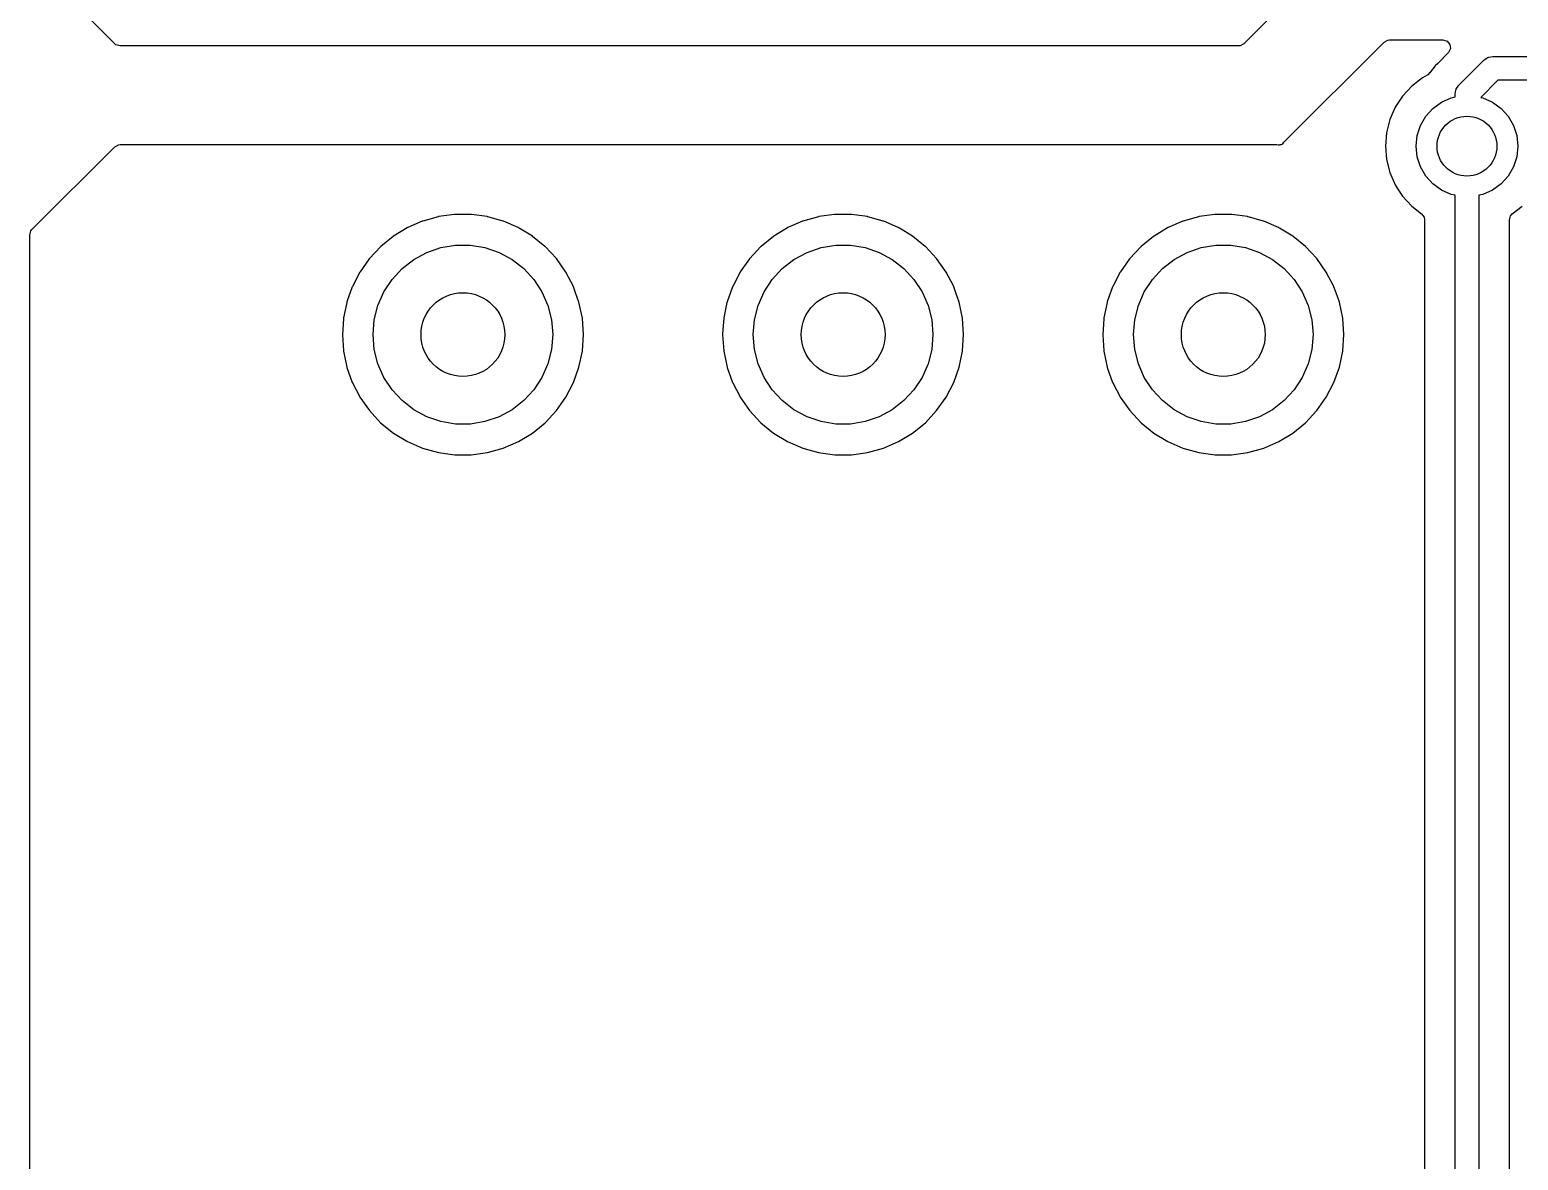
# Model space of a CAD drawing. Extents: x 4.53 to 6.71, y -5.98 to -2.05.
# Drawn here: x 4.531 to 5.509, y -5.051 to -4.307 of the extents above; entities that cross this region are included whole.
import ezdxf

# ---------------------------------------------------------------- set-up
doc = ezdxf.new("R2010")
doc.units = 0
doc.header["$MEASUREMENT"] = 0
doc.layers.add('BLACK', color=7, linetype='CONTINUOUS')

msp = doc.modelspace()

# ---------------------------------------------------------------- linework, layer by layer
at = {"layer": 'BLACK', "linetype": 'CONTINUOUS'}
for p, q in [((4.58639, -4.31644), (4.53198, -4.26203)), ((5.38069, -4.26471), (5.32896, -4.31644)), ((5.3552, -4.38128), (5.42104, -4.31545)), ((5.42104, -4.31545), (5.42349, -4.31411)), ((5.42349, -4.31411), (5.42455, -4.314)), ((5.42455, -4.314), (5.45978, -4.314)), ((5.45978, -4.314), (5.46246, -4.31478)), ((5.46246, -4.31478), (5.46429, -4.3169)), ((4.58722, -4.31711), (4.58639, -4.31644)), ((4.5899, -4.31789), (4.58722, -4.31711)), ((5.32545, -4.31789), (4.5899, -4.31789)), ((5.32651, -4.31778), (5.32545, -4.31789)), ((5.32896, -4.31644), (5.32651, -4.31778)), ((5.46328, -4.32246), (5.45657, -4.32918)), ((5.46353, -4.32221), (5.46328, -4.32246)), ((5.46469, -4.31966), (5.46353, -4.32221)), ((5.46429, -4.3169), (5.46469, -4.31966)), ((5.48807, -4.32641), (5.4891, -4.32558)), ((5.4891, -4.32558), (5.48954, -4.32548)), ((5.48954, -4.32548), (5.48992, -4.32524)), ((5.48992, -4.32524), (5.49123, -4.3251)), ((5.49123, -4.3251), (5.49252, -4.3248)), ((5.49252, -4.3248), (5.53847, -4.3248)), ((5.4511, -4.33548), (5.44983, -4.33697)), ((5.45117, -4.33554), (5.4511, -4.33548)), ((5.45302, -4.33318), (5.45117, -4.33554)), ((5.4532, -4.33294), (5.45302, -4.33318)), ((5.45456, -4.33097), (5.4532, -4.33294)), ((5.45635, -4.32939), (5.45456, -4.33097)), ((5.45657, -4.32918), (5.45635, -4.32939)), ((5.47002, -4.34404), (5.48695, -4.32711)), ((5.48695, -4.32711), (5.48807, -4.32641)), ((5.43924, -4.34437), (5.43324, -4.35089)), ((5.44624, -4.33893), (5.43924, -4.34437)), ((5.44948, -4.33717), (5.44624, -4.33893)), ((5.44983, -4.33697), (5.44948, -4.33717)), ((5.4685, -4.34619), (5.46932, -4.34516)), ((5.46932, -4.34516), (5.47002, -4.34404)), ((5.49578, -4.34055), (5.48459, -4.35175)), ((5.54173, -4.34055), (5.49578, -4.34055)), ((5.43324, -4.35089), (5.42839, -4.35832)), ((5.4532, -4.35899), (5.45886, -4.35488)), ((5.45886, -4.35488), (5.46525, -4.35203)), ((5.46525, -4.35203), (5.46772, -4.35151)), ((5.46772, -4.34961), (5.46801, -4.34832)), ((5.46772, -4.35151), (5.46772, -4.34961)), ((5.46801, -4.34832), (5.46816, -4.34701)), ((5.46816, -4.34701), (5.4684, -4.34663)), ((5.4684, -4.34663), (5.4685, -4.34619)), ((5.48459, -4.35175), (5.48593, -4.35203)), ((5.48593, -4.35203), (5.49232, -4.35488)), ((5.49232, -4.35488), (5.49798, -4.35899)), ((5.42839, -4.35832), (5.42483, -4.36643)), ((5.44502, -4.37025), (5.44852, -4.36419)), ((5.44852, -4.36419), (5.4532, -4.35899)), ((5.49798, -4.35899), (5.50266, -4.36419)), ((5.50266, -4.36419), (5.50616, -4.37025)), ((5.42265, -4.37502), (5.42192, -4.38386)), ((5.42483, -4.36643), (5.42265, -4.37502)), ((5.42265, -4.37502), (5.42265, -4.37502)), ((5.44286, -4.3769), (5.44502, -4.37025)), ((5.50616, -4.37025), (5.50832, -4.3769)), ((4.53198, -4.43875), (4.58639, -4.38435)), ((4.58639, -4.38435), (4.58885, -4.38301)), ((4.58885, -4.38301), (4.5899, -4.38289)), ((4.5899, -4.38289), (4.60522, -4.38289)), ((4.60522, -4.38289), (5.35058, -4.38289)), ((5.35058, -4.38289), (5.35134, -4.38299)), ((5.35134, -4.38299), (5.35154, -4.38298)), ((5.35154, -4.38298), (5.35228, -4.38291)), ((5.35154, -4.38298), (5.35154, -4.38298)), ((5.35228, -4.38291), (5.35271, -4.38289)), ((5.35271, -4.38289), (5.3532, -4.38289)), ((5.3532, -4.38289), (5.35366, -4.38279)), ((5.35366, -4.38279), (5.3537, -4.38279)), ((5.3537, -4.38279), (5.35408, -4.38261)), ((5.3537, -4.38279), (5.3537, -4.38279)), ((5.35408, -4.38261), (5.3544, -4.38234)), ((5.3544, -4.38234), (5.35441, -4.38231)), ((5.3544, -4.38234), (5.3544, -4.38234)), ((5.3544, -4.38234), (5.3544, -4.38234)), ((5.35441, -4.38231), (5.3552, -4.38128)), ((5.42192, -4.38386), (5.42265, -4.39269)), ((5.44213, -4.38386), (5.44286, -4.3769)), ((5.44286, -4.39082), (5.44213, -4.38386)), ((5.50832, -4.3769), (5.50906, -4.38386)), ((5.50906, -4.38386), (5.50832, -4.39082)), ((5.42265, -4.39269), (5.42265, -4.39269)), ((5.42265, -4.39269), (5.42265, -4.39269)), ((5.42265, -4.39269), (5.42483, -4.40128)), ((5.44502, -4.39747), (5.44286, -4.39082)), ((5.50832, -4.39082), (5.50616, -4.39747)), ((5.42483, -4.40128), (5.42839, -4.4094)), ((5.44852, -4.40353), (5.44502, -4.39747)), ((5.4532, -4.40873), (5.44852, -4.40353)), ((5.50266, -4.40353), (5.49798, -4.40873)), ((5.50616, -4.39747), (5.50266, -4.40353)), ((5.42839, -4.4094), (5.42973, -4.41145)), ((5.42973, -4.41145), (5.43324, -4.41682)), ((5.45886, -4.41284), (5.4532, -4.40873)), ((5.46525, -4.41568), (5.45886, -4.41284)), ((5.49232, -4.41284), (5.48593, -4.41568)), ((5.49798, -4.40873), (5.49232, -4.41284)), ((5.43324, -4.41682), (5.43924, -4.42334)), ((5.43924, -4.42334), (5.44578, -4.42843)), ((5.46772, -4.41621), (5.46525, -4.41568)), ((5.46772, -5.22981), (5.46772, -4.41621)), ((5.48593, -4.41568), (5.48346, -4.41621)), ((5.48346, -4.41621), (5.48346, -5.23307)), ((5.5054, -4.42843), (5.51194, -4.42334)), ((4.78866, -4.43326), (4.77905, -4.43743)), ((4.78881, -4.43319), (4.78866, -4.43326)), ((4.78866, -4.43326), (4.78866, -4.43326)), ((4.78897, -4.43315), (4.78881, -4.43319)), ((4.79907, -4.43032), (4.78897, -4.43315)), ((4.78897, -4.43315), (4.78897, -4.43315)), ((4.79923, -4.43027), (4.79907, -4.43032)), ((4.79907, -4.43032), (4.79907, -4.43032)), ((4.7994, -4.43025), (4.79923, -4.43027)), ((4.80978, -4.42882), (4.7994, -4.43025)), ((4.7994, -4.43025), (4.7994, -4.43025)), ((4.80995, -4.4288), (4.80978, -4.42882)), ((4.80978, -4.42882), (4.80978, -4.42882)), ((4.82076, -4.4288), (4.80995, -4.4288)), ((4.82093, -4.42882), (4.82076, -4.4288)), ((4.83131, -4.43025), (4.82093, -4.42882)), ((4.82093, -4.42882), (4.82093, -4.42882)), ((4.83148, -4.43027), (4.83131, -4.43025)), ((4.83131, -4.43025), (4.83131, -4.43025)), ((4.83164, -4.43032), (4.83148, -4.43027)), ((4.84173, -4.43315), (4.83164, -4.43032)), ((4.83164, -4.43032), (4.83164, -4.43032)), ((4.8419, -4.43319), (4.84173, -4.43315)), ((4.84173, -4.43315), (4.84173, -4.43315)), ((4.84205, -4.43326), (4.8419, -4.43319)), ((4.85166, -4.43743), (4.84205, -4.43326)), ((4.84205, -4.43326), (4.84205, -4.43326)), ((5.03866, -4.43326), (5.02905, -4.43743)), ((5.03881, -4.43319), (5.03866, -4.43326)), ((5.03866, -4.43326), (5.03866, -4.43326)), ((5.03897, -4.43315), (5.03881, -4.43319)), ((5.04907, -4.43032), (5.03897, -4.43315)), ((5.03897, -4.43315), (5.03897, -4.43315)), ((5.04923, -4.43027), (5.04907, -4.43032)), ((5.04907, -4.43032), (5.04907, -4.43032)), ((5.0494, -4.43025), (5.04923, -4.43027)), ((5.05978, -4.42882), (5.0494, -4.43025)), ((5.0494, -4.43025), (5.0494, -4.43025)), ((5.05995, -4.4288), (5.05978, -4.42882)), ((5.05978, -4.42882), (5.05978, -4.42882)), ((5.07076, -4.4288), (5.05995, -4.4288)), ((5.07093, -4.42882), (5.07076, -4.4288)), ((5.08131, -4.43025), (5.07093, -4.42882)), ((5.07093, -4.42882), (5.07093, -4.42882)), ((5.08148, -4.43027), (5.08131, -4.43025)), ((5.08131, -4.43025), (5.08131, -4.43025)), ((5.08164, -4.43032), (5.08148, -4.43027)), ((5.09173, -4.43315), (5.08164, -4.43032)), ((5.08164, -4.43032), (5.08164, -4.43032)), ((5.0919, -4.43319), (5.09173, -4.43315)), ((5.09173, -4.43315), (5.09173, -4.43315)), ((5.09205, -4.43326), (5.0919, -4.43319)), ((5.10166, -4.43743), (5.09205, -4.43326)), ((5.09205, -4.43326), (5.09205, -4.43326)), ((5.28866, -4.43326), (5.27905, -4.43743)), ((5.28881, -4.43319), (5.28866, -4.43326)), ((5.28866, -4.43326), (5.28866, -4.43326)), ((5.28897, -4.43315), (5.28881, -4.43319)), ((5.29907, -4.43032), (5.28897, -4.43315)), ((5.28897, -4.43315), (5.28897, -4.43315)), ((5.29923, -4.43027), (5.29907, -4.43032)), ((5.29907, -4.43032), (5.29907, -4.43032)), ((5.2994, -4.43025), (5.29923, -4.43027)), ((5.30978, -4.42882), (5.2994, -4.43025)), ((5.2994, -4.43025), (5.2994, -4.43025)), ((5.30995, -4.4288), (5.30978, -4.42882)), ((5.30978, -4.42882), (5.30978, -4.42882)), ((5.32076, -4.4288), (5.30995, -4.4288)), ((5.32093, -4.42882), (5.32076, -4.4288)), ((5.33131, -4.43025), (5.32093, -4.42882)), ((5.32093, -4.42882), (5.32093, -4.42882)), ((5.33148, -4.43027), (5.33131, -4.43025)), ((5.33131, -4.43025), (5.33131, -4.43025)), ((5.33164, -4.43032), (5.33148, -4.43027)), ((5.34173, -4.43315), (5.33164, -4.43032)), ((5.33164, -4.43032), (5.33164, -4.43032)), ((5.3419, -4.43319), (5.34173, -4.43315)), ((5.34173, -4.43315), (5.34173, -4.43315)), ((5.34205, -4.43326), (5.3419, -4.43319)), ((5.35166, -4.43743), (5.34205, -4.43326)), ((5.34205, -4.43326), (5.34205, -4.43326)), ((5.44578, -4.42843), (5.44742, -4.4307)), ((5.44742, -4.4307), (5.4477, -4.43235)), ((5.4477, -4.43235), (5.4477, -5.21946)), ((5.50348, -4.43235), (5.50427, -4.42967)), ((5.50348, -4.59882), (5.50348, -4.43235)), ((5.50427, -4.42967), (5.5054, -4.42843)), ((4.53053, -4.44226), (4.53132, -4.43958)), ((4.53053, -4.50787), (4.53053, -4.44226)), ((4.53132, -4.43958), (4.53198, -4.43875)), ((4.76952, -4.44323), (4.76139, -4.44984)), ((4.76965, -4.44312), (4.76952, -4.44323)), ((4.76952, -4.44323), (4.76952, -4.44323)), ((4.76979, -4.44303), (4.76965, -4.44312)), ((4.77874, -4.43759), (4.76979, -4.44303)), ((4.76979, -4.44303), (4.76979, -4.44303)), ((4.77875, -4.43759), (4.77874, -4.43759)), ((4.77889, -4.4375), (4.77875, -4.43759)), ((4.77904, -4.43743), (4.77889, -4.4375)), ((4.77905, -4.43743), (4.77904, -4.43743)), ((4.85182, -4.4375), (4.85166, -4.43743)), ((4.85166, -4.43743), (4.85166, -4.43743)), ((4.85196, -4.43759), (4.85182, -4.4375)), ((4.85239, -4.43785), (4.85196, -4.43759)), ((4.85196, -4.43759), (4.85196, -4.43759)), ((4.86106, -4.44312), (4.85239, -4.43785)), ((4.86119, -4.44323), (4.86106, -4.44312)), ((4.86932, -4.44984), (4.86119, -4.44323)), ((4.86119, -4.44323), (4.86119, -4.44323)), ((5.01952, -4.44323), (5.01139, -4.44984)), ((5.01965, -4.44312), (5.01952, -4.44323)), ((5.01952, -4.44323), (5.01952, -4.44323)), ((5.01979, -4.44303), (5.01965, -4.44312)), ((5.02874, -4.43759), (5.01979, -4.44303)), ((5.01979, -4.44303), (5.01979, -4.44303)), ((5.02875, -4.43759), (5.02874, -4.43759)), ((5.02889, -4.4375), (5.02875, -4.43759)), ((5.02904, -4.43743), (5.02889, -4.4375)), ((5.02905, -4.43743), (5.02904, -4.43743)), ((5.10182, -4.4375), (5.10166, -4.43743)), ((5.10166, -4.43743), (5.10166, -4.43743)), ((5.10196, -4.43759), (5.10182, -4.4375)), ((5.10239, -4.43785), (5.10196, -4.43759)), ((5.10196, -4.43759), (5.10196, -4.43759)), ((5.11106, -4.44312), (5.10239, -4.43785)), ((5.11119, -4.44323), (5.11106, -4.44312)), ((5.11932, -4.44984), (5.11119, -4.44323)), ((5.11119, -4.44323), (5.11119, -4.44323)), ((5.26952, -4.44323), (5.26139, -4.44984)), ((5.26965, -4.44312), (5.26952, -4.44323)), ((5.26952, -4.44323), (5.26952, -4.44323)), ((5.26979, -4.44303), (5.26965, -4.44312)), ((5.27874, -4.43759), (5.26979, -4.44303)), ((5.26979, -4.44303), (5.26979, -4.44303)), ((5.27875, -4.43759), (5.27874, -4.43759)), ((5.27889, -4.4375), (5.27875, -4.43759)), ((5.27904, -4.43743), (5.27889, -4.4375)), ((5.27905, -4.43743), (5.27904, -4.43743)), ((5.35182, -4.4375), (5.35166, -4.43743)), ((5.35166, -4.43743), (5.35166, -4.43743)), ((5.35196, -4.43759), (5.35182, -4.4375)), ((5.35239, -4.43785), (5.35196, -4.43759)), ((5.35196, -4.43759), (5.35196, -4.43759)), ((5.36106, -4.44312), (5.35239, -4.43785)), ((5.36119, -4.44323), (5.36106, -4.44312)), ((5.36932, -4.44984), (5.36119, -4.44323)), ((5.36119, -4.44323), (5.36119, -4.44323)), ((4.76114, -4.45007), (4.75399, -4.45773)), ((4.76126, -4.44995), (4.76114, -4.45007)), ((4.76114, -4.45007), (4.76114, -4.45007)), ((4.76139, -4.44984), (4.76126, -4.44995)), ((4.76139, -4.44984), (4.76139, -4.44984)), ((4.79163, -4.45379), (4.80086, -4.45063)), ((4.80086, -4.45063), (4.81048, -4.44902)), ((4.81048, -4.44902), (4.82023, -4.44902)), ((4.82023, -4.44902), (4.82985, -4.45063)), ((4.82985, -4.45063), (4.83908, -4.45379)), ((4.86945, -4.44995), (4.86932, -4.44984)), ((4.87684, -4.45785), (4.86945, -4.44995)), ((5.01114, -4.45007), (5.00399, -4.45773)), ((5.01126, -4.44995), (5.01114, -4.45007)), ((5.01114, -4.45007), (5.01114, -4.45007)), ((5.01139, -4.44984), (5.01126, -4.44995)), ((5.01139, -4.44984), (5.01139, -4.44984)), ((5.04163, -4.45379), (5.05086, -4.45063)), ((5.05086, -4.45063), (5.06048, -4.44902)), ((5.06048, -4.44902), (5.07023, -4.44902)), ((5.07023, -4.44902), (5.07985, -4.45063)), ((5.07985, -4.45063), (5.08908, -4.45379)), ((5.11945, -4.44995), (5.11932, -4.44984)), ((5.12684, -4.45785), (5.11945, -4.44995)), ((5.26114, -4.45007), (5.25399, -4.45773)), ((5.26126, -4.44995), (5.26114, -4.45007)), ((5.26114, -4.45007), (5.26114, -4.45007)), ((5.26139, -4.44984), (5.26126, -4.44995)), ((5.26139, -4.44984), (5.26139, -4.44984)), ((5.29163, -4.45379), (5.30086, -4.45063)), ((5.30086, -4.45063), (5.31048, -4.44902)), ((5.31048, -4.44902), (5.32023, -4.44902)), ((5.32023, -4.44902), (5.32985, -4.45063)), ((5.32985, -4.45063), (5.33908, -4.45379)), ((5.36945, -4.44995), (5.36932, -4.44984)), ((5.37684, -4.45785), (5.36945, -4.44995)), ((4.75377, -4.45799), (4.74773, -4.46655)), ((4.75387, -4.45785), (4.75377, -4.45799)), ((4.75377, -4.45799), (4.75377, -4.45799)), ((4.75399, -4.45773), (4.75387, -4.45785)), ((4.75399, -4.45773), (4.75399, -4.45773)), ((4.77536, -4.46443), (4.78305, -4.45844)), ((4.78305, -4.45844), (4.79163, -4.45379)), ((4.83908, -4.45379), (4.84765, -4.45844)), ((4.84765, -4.45844), (4.85535, -4.46443)), ((4.88308, -4.46669), (4.87684, -4.45785)), ((5.00377, -4.45799), (4.99773, -4.46655)), ((5.00387, -4.45785), (5.00377, -4.45799)), ((5.00377, -4.45799), (5.00377, -4.45799)), ((5.00399, -4.45773), (5.00387, -4.45785)), ((5.00399, -4.45773), (5.00399, -4.45773)), ((5.02536, -4.46443), (5.03305, -4.45844)), ((5.03305, -4.45844), (5.04163, -4.45379)), ((5.08908, -4.45379), (5.09765, -4.45844)), ((5.09765, -4.45844), (5.10535, -4.46443)), ((5.13308, -4.46669), (5.12684, -4.45785)), ((5.25377, -4.45799), (5.24773, -4.46655)), ((5.25387, -4.45785), (5.25377, -4.45799)), ((5.25377, -4.45799), (5.25377, -4.45799)), ((5.25399, -4.45773), (5.25387, -4.45785)), ((5.25399, -4.45773), (5.25399, -4.45773)), ((5.27536, -4.46443), (5.28305, -4.45844)), ((5.28305, -4.45844), (5.29163, -4.45379)), ((5.33908, -4.45379), (5.34765, -4.45844)), ((5.34765, -4.45844), (5.35535, -4.46443)), ((5.38308, -4.46669), (5.37684, -4.45785)), ((4.74756, -4.46684), (4.74273, -4.47615)), ((4.74763, -4.46669), (4.74756, -4.46684)), ((4.74756, -4.46684), (4.74756, -4.46684)), ((4.74773, -4.46655), (4.74763, -4.46669)), ((4.74773, -4.46655), (4.74773, -4.46655)), ((4.76342, -4.47977), (4.76875, -4.4716)), ((4.76875, -4.4716), (4.77536, -4.46443)), ((4.85535, -4.46443), (4.86196, -4.4716)), ((4.86196, -4.4716), (4.86729, -4.47977)), ((4.88805, -4.4763), (4.88308, -4.46669)), ((4.99756, -4.46684), (4.99273, -4.47615)), ((4.99763, -4.46669), (4.99756, -4.46684)), ((4.99756, -4.46684), (4.99756, -4.46684)), ((4.99773, -4.46655), (4.99763, -4.46669)), ((4.99773, -4.46655), (4.99773, -4.46655)), ((5.01342, -4.47977), (5.01875, -4.4716)), ((5.01875, -4.4716), (5.02536, -4.46443)), ((5.10535, -4.46443), (5.11196, -4.4716)), ((5.11196, -4.4716), (5.11729, -4.47977)), ((5.13805, -4.4763), (5.13308, -4.46669)), ((5.24756, -4.46684), (5.24273, -4.47615)), ((5.24763, -4.46669), (5.24756, -4.46684)), ((5.24756, -4.46684), (5.24756, -4.46684)), ((5.24773, -4.46655), (5.24763, -4.46669)), ((5.24773, -4.46655), (5.24773, -4.46655)), ((5.26342, -4.47977), (5.26875, -4.4716)), ((5.26875, -4.4716), (5.27536, -4.46443)), ((5.35535, -4.46443), (5.36196, -4.4716)), ((5.36196, -4.4716), (5.36729, -4.47977)), ((5.38805, -4.4763), (5.38308, -4.46669)), ((4.7426, -4.47646), (4.73909, -4.48633)), ((4.74266, -4.4763), (4.7426, -4.47646)), ((4.7426, -4.47646), (4.7426, -4.47646)), ((4.74273, -4.47615), (4.74266, -4.4763)), ((4.74273, -4.47615), (4.74273, -4.47615)), ((4.7595, -4.4887), (4.76342, -4.47977)), ((4.86729, -4.47977), (4.87121, -4.4887)), ((4.88811, -4.47646), (4.88805, -4.4763)), ((4.88948, -4.48031), (4.88811, -4.47646)), ((4.89167, -4.48649), (4.88948, -4.48031)), ((4.9926, -4.47646), (4.98909, -4.48633)), ((4.99266, -4.4763), (4.9926, -4.47646)), ((4.9926, -4.47646), (4.9926, -4.47646)), ((4.99273, -4.47615), (4.99266, -4.4763)), ((4.99273, -4.47615), (4.99273, -4.47615)), ((5.0095, -4.4887), (5.01342, -4.47977)), ((5.11729, -4.47977), (5.12121, -4.4887)), ((5.13811, -4.47646), (5.13805, -4.4763)), ((5.13948, -4.48031), (5.13811, -4.47646)), ((5.14167, -4.48649), (5.13948, -4.48031)), ((5.2426, -4.47646), (5.23909, -4.48633)), ((5.24266, -4.4763), (5.2426, -4.47646)), ((5.2426, -4.47646), (5.2426, -4.47646)), ((5.24273, -4.47615), (5.24266, -4.4763)), ((5.24273, -4.47615), (5.24273, -4.47615)), ((5.2595, -4.4887), (5.26342, -4.47977)), ((5.36729, -4.47977), (5.37121, -4.4887)), ((5.38811, -4.47646), (5.38805, -4.4763)), ((5.38948, -4.48031), (5.38811, -4.47646)), ((5.39167, -4.48649), (5.38948, -4.48031)), ((4.739, -4.48666), (4.73687, -4.49692)), ((4.73903, -4.48649), (4.739, -4.48666)), ((4.739, -4.48666), (4.739, -4.48666)), ((4.73909, -4.48633), (4.73903, -4.48649)), ((4.73909, -4.48633), (4.73909, -4.48633)), ((4.7571, -4.49815), (4.7595, -4.4887)), ((4.87121, -4.4887), (4.8736, -4.49815)), ((4.89388, -4.49708), (4.89167, -4.48649)), ((4.989, -4.48666), (4.98687, -4.49692)), ((4.98903, -4.48649), (4.989, -4.48666)), ((4.989, -4.48666), (4.989, -4.48666)), ((4.98909, -4.48633), (4.98903, -4.48649)), ((4.98909, -4.48633), (4.98909, -4.48633)), ((5.0071, -4.49815), (5.0095, -4.4887)), ((5.12121, -4.4887), (5.1236, -4.49815)), ((5.14388, -4.49708), (5.14167, -4.48649)), ((5.239, -4.48666), (5.23687, -4.49692)), ((5.23903, -4.48649), (5.239, -4.48666)), ((5.239, -4.48666), (5.239, -4.48666)), ((5.23909, -4.48633), (5.23903, -4.48649)), ((5.23909, -4.48633), (5.23909, -4.48633)), ((5.2571, -4.49815), (5.2595, -4.4887)), ((5.37121, -4.4887), (5.3736, -4.49815)), ((5.39388, -4.49708), (5.39167, -4.48649)), ((4.73682, -4.49725), (4.73632, -4.50453)), ((4.73683, -4.49708), (4.73682, -4.49725)), ((4.73682, -4.49725), (4.73682, -4.49725)), ((4.73687, -4.49692), (4.73683, -4.49708)), ((4.73687, -4.49692), (4.73687, -4.49692)), ((4.7563, -4.50787), (4.7571, -4.49815)), ((4.8736, -4.49815), (4.87441, -4.50787)), ((4.89461, -4.50787), (4.89388, -4.49708)), ((4.98682, -4.49725), (4.98632, -4.50453)), ((4.98683, -4.49708), (4.98682, -4.49725)), ((4.98682, -4.49725), (4.98682, -4.49725)), ((4.98687, -4.49692), (4.98683, -4.49708)), ((4.98687, -4.49692), (4.98687, -4.49692)), ((5.0063, -4.50787), (5.0071, -4.49815)), ((5.1236, -4.49815), (5.12441, -4.50787)), ((5.14461, -4.50787), (5.14388, -4.49708)), ((5.23682, -4.49725), (5.23632, -4.50453)), ((5.23683, -4.49708), (5.23682, -4.49725)), ((5.23682, -4.49725), (5.23682, -4.49725)), ((5.23687, -4.49692), (5.23683, -4.49708)), ((5.23687, -4.49692), (5.23687, -4.49692)), ((5.2563, -4.50787), (5.2571, -4.49815)), ((5.3736, -4.49815), (5.37441, -4.50787)), ((5.39461, -4.50787), (5.39388, -4.49708)), ((4.53053, -4.60708), (4.53053, -4.50787)), ((4.73632, -4.50453), (4.73609, -4.50787)), ((4.73609, -4.50787), (4.73611, -4.50804)), ((4.73611, -4.50804), (4.73682, -4.51849)), ((4.7571, -4.51759), (4.7563, -4.50787)), ((4.87441, -4.50787), (4.8736, -4.51759)), ((4.89388, -4.51867), (4.89461, -4.50787)), ((4.98632, -4.50453), (4.98609, -4.50787)), ((4.98609, -4.50787), (4.98611, -4.50804)), ((4.98611, -4.50804), (4.98682, -4.51849)), ((5.0071, -4.51759), (5.0063, -4.50787)), ((5.12441, -4.50787), (5.1236, -4.51759)), ((5.14388, -4.51867), (5.14461, -4.50787)), ((5.23632, -4.50453), (5.23609, -4.50787)), ((5.23609, -4.50787), (5.23611, -4.50804)), ((5.23611, -4.50804), (5.23682, -4.51849)), ((5.2571, -4.51759), (5.2563, -4.50787)), ((5.37441, -4.50787), (5.3736, -4.51759)), ((5.39388, -4.51867), (5.39461, -4.50787)), ((4.73682, -4.51849), (4.73683, -4.51867)), ((4.73683, -4.51867), (4.73903, -4.52926)), ((4.7595, -4.52705), (4.7571, -4.51759)), ((4.8736, -4.51759), (4.87121, -4.52705)), ((4.89167, -4.52926), (4.89388, -4.51867)), ((4.98682, -4.51849), (4.98683, -4.51867)), ((4.98683, -4.51867), (4.98903, -4.52926)), ((5.0095, -4.52705), (5.0071, -4.51759)), ((5.1236, -4.51759), (5.12121, -4.52705)), ((5.14167, -4.52926), (5.14388, -4.51867)), ((5.23682, -4.51849), (5.23683, -4.51867)), ((5.23683, -4.51867), (5.23903, -4.52926)), ((5.2595, -4.52705), (5.2571, -4.51759)), ((5.3736, -4.51759), (5.37121, -4.52705)), ((5.39167, -4.52926), (5.39388, -4.51867)), ((4.73903, -4.52926), (4.73909, -4.52942)), ((4.73909, -4.52942), (4.73909, -4.52942)), ((4.73909, -4.52942), (4.7426, -4.53929)), ((4.76342, -4.53598), (4.7595, -4.52705)), ((4.87121, -4.52705), (4.86729, -4.53598)), ((4.88805, -4.53945), (4.89167, -4.52926)), ((4.98903, -4.52926), (4.98909, -4.52942)), ((4.98909, -4.52942), (4.98909, -4.52942)), ((4.98909, -4.52942), (4.9926, -4.53929)), ((5.01342, -4.53598), (5.0095, -4.52705)), ((5.12121, -4.52705), (5.11729, -4.53598)), ((5.13805, -4.53945), (5.14167, -4.52926)), ((5.23903, -4.52926), (5.23909, -4.52942)), ((5.23909, -4.52942), (5.23909, -4.52942)), ((5.23909, -4.52942), (5.2426, -4.53929)), ((5.26342, -4.53598), (5.2595, -4.52705)), ((5.37121, -4.52705), (5.36729, -4.53598)), ((5.38805, -4.53945), (5.39167, -4.52926)), ((4.7426, -4.53929), (4.7426, -4.53929)), ((4.7426, -4.53929), (4.74266, -4.53945)), ((4.74266, -4.53945), (4.74273, -4.5396)), ((4.74273, -4.5396), (4.74273, -4.5396)), ((4.74273, -4.5396), (4.74756, -4.54891)), ((4.76875, -4.54415), (4.76342, -4.53598)), ((4.86729, -4.53598), (4.86196, -4.54415)), ((4.88308, -4.54906), (4.88805, -4.53945)), ((4.9926, -4.53929), (4.9926, -4.53929)), ((4.9926, -4.53929), (4.99266, -4.53945)), ((4.99266, -4.53945), (4.99273, -4.5396)), ((4.99273, -4.5396), (4.99273, -4.5396)), ((4.99273, -4.5396), (4.99756, -4.54891)), ((5.01875, -4.54415), (5.01342, -4.53598)), ((5.11729, -4.53598), (5.11196, -4.54415)), ((5.13308, -4.54906), (5.13805, -4.53945)), ((5.2426, -4.53929), (5.2426, -4.53929)), ((5.2426, -4.53929), (5.24266, -4.53945)), ((5.24266, -4.53945), (5.24273, -4.5396)), ((5.24273, -4.5396), (5.24273, -4.5396)), ((5.24273, -4.5396), (5.24756, -4.54891)), ((5.26875, -4.54415), (5.26342, -4.53598)), ((5.36729, -4.53598), (5.36196, -4.54415)), ((5.38308, -4.54906), (5.38805, -4.53945)), ((4.74756, -4.54891), (4.74756, -4.54891)), ((4.74756, -4.54891), (4.74763, -4.54906)), ((4.74763, -4.54906), (4.75387, -4.55789)), ((4.77536, -4.55132), (4.76875, -4.54415)), ((4.86196, -4.54415), (4.85535, -4.55132)), ((4.87684, -4.55789), (4.88308, -4.54906)), ((4.99756, -4.54891), (4.99756, -4.54891)), ((4.99756, -4.54891), (4.99763, -4.54906)), ((4.99763, -4.54906), (5.00387, -4.55789)), ((5.02536, -4.55132), (5.01875, -4.54415)), ((5.11196, -4.54415), (5.10535, -4.55132)), ((5.12684, -4.55789), (5.13308, -4.54906)), ((5.24756, -4.54891), (5.24756, -4.54891)), ((5.24756, -4.54891), (5.24763, -4.54906)), ((5.24763, -4.54906), (5.25387, -4.55789)), ((5.27536, -4.55132), (5.26875, -4.54415)), ((5.36196, -4.54415), (5.35535, -4.55132)), ((5.37684, -4.55789), (5.38308, -4.54906)), ((4.75387, -4.55789), (4.76126, -4.5658)), ((4.78305, -4.55731), (4.77536, -4.55132)), ((4.79163, -4.56196), (4.78305, -4.55731)), ((4.84765, -4.55731), (4.83908, -4.56196)), ((4.85535, -4.55132), (4.84765, -4.55731)), ((4.86945, -4.5658), (4.87684, -4.55789)), ((5.00387, -4.55789), (5.01126, -4.5658)), ((5.03305, -4.55731), (5.02536, -4.55132)), ((5.04163, -4.56196), (5.03305, -4.55731)), ((5.09765, -4.55731), (5.08908, -4.56196)), ((5.10535, -4.55132), (5.09765, -4.55731)), ((5.11945, -4.5658), (5.12684, -4.55789)), ((5.25387, -4.55789), (5.26126, -4.5658)), ((5.28305, -4.55731), (5.27536, -4.55132)), ((5.29163, -4.56196), (5.28305, -4.55731)), ((5.34765, -4.55731), (5.33908, -4.56196)), ((5.35535, -4.55132), (5.34765, -4.55731)), ((5.36945, -4.5658), (5.37684, -4.55789)), ((4.76126, -4.5658), (4.76965, -4.57263)), ((4.80086, -4.56512), (4.79163, -4.56196)), ((4.81048, -4.56673), (4.80086, -4.56512)), ((4.82023, -4.56673), (4.81048, -4.56673)), ((4.82985, -4.56512), (4.82023, -4.56673)), ((4.83908, -4.56196), (4.82985, -4.56512)), ((4.86106, -4.57263), (4.86945, -4.5658)), ((5.01126, -4.5658), (5.01965, -4.57263)), ((5.05086, -4.56512), (5.04163, -4.56196)), ((5.06048, -4.56673), (5.05086, -4.56512)), ((5.07023, -4.56673), (5.06048, -4.56673)), ((5.07985, -4.56512), (5.07023, -4.56673)), ((5.08908, -4.56196), (5.07985, -4.56512)), ((5.11106, -4.57263), (5.11945, -4.5658)), ((5.26126, -4.5658), (5.26965, -4.57263)), ((5.30086, -4.56512), (5.29163, -4.56196)), ((5.31048, -4.56673), (5.30086, -4.56512)), ((5.32023, -4.56673), (5.31048, -4.56673)), ((5.32985, -4.56512), (5.32023, -4.56673)), ((5.33908, -4.56196), (5.32985, -4.56512)), ((5.36106, -4.57263), (5.36945, -4.5658)), ((4.76965, -4.57263), (4.77889, -4.57825)), ((4.77889, -4.57825), (4.78881, -4.58256)), ((4.8419, -4.58256), (4.85182, -4.57825)), ((4.85182, -4.57825), (4.86106, -4.57263)), ((5.01965, -4.57263), (5.02889, -4.57825)), ((5.02889, -4.57825), (5.03881, -4.58256)), ((5.0919, -4.58256), (5.10182, -4.57825)), ((5.10182, -4.57825), (5.11106, -4.57263)), ((5.26965, -4.57263), (5.27889, -4.57825)), ((5.27889, -4.57825), (5.28881, -4.58256)), ((5.3419, -4.58256), (5.35182, -4.57825)), ((5.35182, -4.57825), (5.36106, -4.57263)), ((4.78881, -4.58256), (4.79923, -4.58548)), ((4.79923, -4.58548), (4.80995, -4.58695)), ((4.80995, -4.58695), (4.81011, -4.58695)), ((4.81011, -4.58695), (4.82059, -4.58695)), ((4.82059, -4.58695), (4.82076, -4.58695)), ((4.82076, -4.58695), (4.83148, -4.58548)), ((4.83148, -4.58548), (4.8419, -4.58256)), ((5.03881, -4.58256), (5.04923, -4.58548)), ((5.04923, -4.58548), (5.05995, -4.58695)), ((5.05995, -4.58695), (5.06011, -4.58695)), ((5.06011, -4.58695), (5.07059, -4.58695)), ((5.07059, -4.58695), (5.07076, -4.58695)), ((5.07076, -4.58695), (5.08148, -4.58548)), ((5.08148, -4.58548), (5.0919, -4.58256)), ((5.28881, -4.58256), (5.29923, -4.58548)), ((5.29923, -4.58548), (5.30995, -4.58695)), ((5.30995, -4.58695), (5.31011, -4.58695)), ((5.31011, -4.58695), (5.32059, -4.58695)), ((5.32059, -4.58695), (5.32076, -4.58695)), ((5.32076, -4.58695), (5.33148, -4.58548)), ((5.33148, -4.58548), (5.3419, -4.58256)), ((5.50348, -5.23208), (5.50348, -4.59882)), ((4.53053, -4.76326), (4.53053, -4.60708)), ((4.53053, -5.14702), (4.53053, -4.76326))]:
    msp.add_line(p, q, dxfattribs=at)
at = {"layer": 'BLACK'}
for centre, radius in [((5.47559, -4.38386), 0.01969), ((4.81535, -4.50787), 0.02756), ((5.06535, -4.50787), 0.02756), ((5.31535, -4.50787), 0.02756)]:
    msp.add_circle(centre, radius, dxfattribs=at)

doc.saveas('drawing.dxf')
